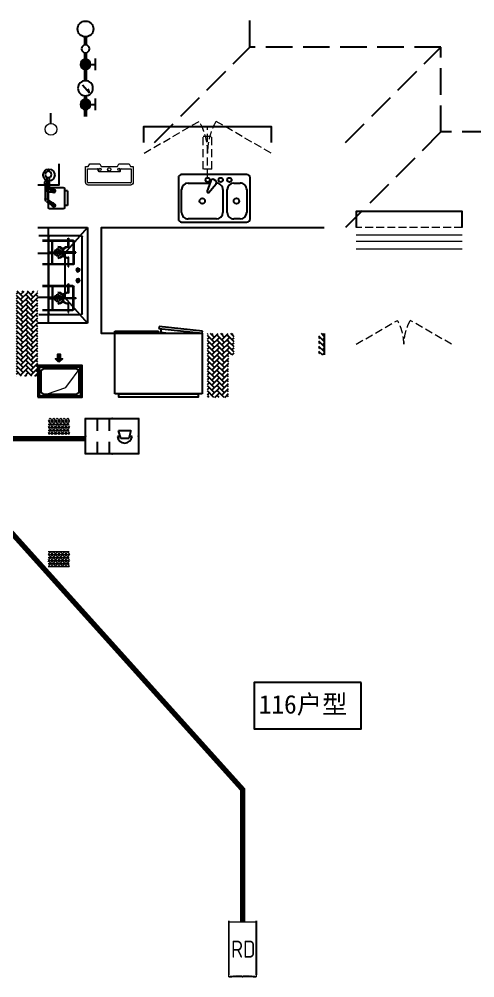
# Model space of a CAD drawing. Extents: x 3002737 to 4077523, y -995787 to -7267.
# Drawn here: x 3060862 to 3065157, y -925211 to -916181 of the extents above; entities that cross this region are included whole.
import ezdxf
from ezdxf.enums import TextEntityAlignment as Align

# ---------------------------------------------------------------- set-up
doc = ezdxf.new("R2010")
doc.units = 0
doc.header["$LTSCALE"] = 1000
doc.header["$MEASUREMENT"] = 0
doc.linetypes.add('DASH', pattern=[0.35, 0.25, -0.1])
doc.linetypes.add('HIDDEN', pattern=[0.375, 0.25, -0.125])
doc.layers.get('0').update_dxf_attribs({"linetype": 'CONTINUOUS'})
for name, color, linetype in [('!!电气', 1, 'CONTINUOUS'), ('AH-FURNITURE', 1, 'CONTINUOUS'), ('EQUIP-安防', 3, 'CONTINUOUS'), ('IP-bath&kitchen-JOHNSON', 4, 'CONTINUOUS'), ('LVTRY', 252, 'CONTINUOUS'), ('VPIPE-中水', 122, 'CONTINUOUS'), ('VPIPE-凝结', 150, 'CONTINUOUS'), ('VPIPE-给水', 3, 'TG_J'), ('WIRE-安防', 4, 'CONTINUOUS'), ('WIRE-综合布线', 5, 'DASH'), ('保温', 6, 'CONTINUOUS'), ('卫生间', 6, 'CONTINUOUS'), ('建筑-排气道', 252, 'CONTINUOUS'), ('污水', 3, 'CONTINUOUS'), ('看线', 185, 'CONTINUOUS'), ('给水', 4, 'CONTINUOUS')]:
    doc.layers.add(name, color=color, linetype=linetype)
for name, color, linetype, lineweight in [('EQUIP-消防', 3, 'CONTINUOUS', 20), ('PUB_HATCH', 8, 'CONTINUOUS', 9), ('VPIPE-废水', 31, 'TG_F', 18), ('WINDOW', 146, 'CONTINUOUS', 20), ('平面-栏杆', 56, 'CONTINUOUS', 15), ('平面-看线', 252, 'CONTINUOUS', 15), ('平面-空调室内机', 176, 'CONTINUOUS', 9), ('平面-空调预留孔', 252, 'CONTINUOUS', 15), ('立面-洞口示意', 252, 'CONTINUOUS', 13)]:
    doc.layers.add(name, color=color, linetype=linetype, lineweight=lineweight)
doc.styles.add('_TEL_DIM', font='SIMPLEX', dxfattribs={"width": 0.8, "height": 3.5, "bigfont": 'HZTXT'})
doc.styles.add('DIM_FONT', font='SIMPLEX', dxfattribs={"width": 0.7, "bigfont": 'GBCBIG'})
doc.styles.get("Standard").update_dxf_attribs({"font": 'gbenor.shx', "bigfont": 'gbcbig.shx'})
doc.styles.add('TG_LINETYPE', font='SIMPLEX', dxfattribs={"width": 0.8, "height": 3, "bigfont": 'HZTXT'})
doc.styles.add('黑体', font='simhei.ttf')
doc.linetypes.add('TG_F', pattern='A,2,-0.3,["F",TG_LINETYPE,S=0.1,R=0,X=-0.23,Y=-0.15],0', length=2.3)
doc.linetypes.add('TG_J', pattern='A,2,-0.22,["J",TG_LINETYPE,S=0.1,R=0,X=-0.18,Y=-0.15],0', length=2.22)
pattern_1 = [(45, (0, 0), (0, 47.41575231924514), [100.584, -33.528]), (135, (23.70786, 23.70786), (3.05311331771918e-15, 47.41575231924513), [100.584, -33.528])]
pattern_2 = [(90, (0, 0), (-16.49778, 1.010197673501861e-15), [9.525, -19.05]), (210, (0, 0), (8.248889999999996, -14.28749658604684), [9.525, -19.05]), (150, (5.83238038093927e-16, 9.525), (-8.248890000000003, -14.28749658604684), [9.525, -19.05])]

# ---------------------------------------------------------------- blocks, each defined once
blk = doc.blocks.new('A$C148B7D8E')
at = {"layer": '卫生间', "color": 252, "linetype": 'DASH'}
for p, q in [((15200.00124425313, 9900.000021218904), (16100.00177418371, 10799.99883101089)), ((17000.00000490446, 9900.000022051856), (17900.00053483504, 10799.99883184384)), ((17900.00007322442, 10000.00313585217), (16999.99954878498, 9100.000000014785))]:
    blk.add_line(p, q, dxfattribs=at)
blk.add_lwpolyline([(25100.00001387362, 9000.000000234693), (24300.000012615, 8999.999999744818), (24300.00001265825, 9999.999486896675), (17900.00007322442, 10000.00313585217), (17900.00053483504, 10799.99883184384), (16100.00177418371, 10800.00121225836), (16100.00177353586, 12199.99896151782)], dxfattribs=at)
blk = doc.blocks.new('rtyg7uyhg')
at = {"layer": 'LVTRY'}
for p, q in [((193590.3031336021, 45458.1133254503), (193590.3030643982, 45069.47696181395)), ((194234.6213208837, 45488.79502889935), (193620.9849572473, 45488.79513816872)), ((193896.3984467548, 45429.87059594441), (193857.5823896687, 45326.26016876537)), ((193925.7802168131, 45440.40881343969), (193940.0533153456, 45432.16822680717)), ((194265.3030643982, 45069.47684161765), (194265.3031336021, 45458.113205254)), ((193620.9848935069, 45130.84059271414), (193620.9849317512, 45345.61331998683)), ((193682.3485790417, 45406.97694542356), (193887.8216881326, 45406.97690883528)), ((193875.2965560293, 45316.03289288385), (193945.6178257855, 45401.45376218002)), ((194009.6212953876, 45345.61325078298), (194009.6212571432, 45130.84052351015)), ((194050.5303480524, 45130.84051622554), (194050.5303862967, 45345.61324349836)), ((194111.8940335871, 45406.97686893496), (194173.2576699507, 45406.97685800815)), ((194234.6212953876, 45345.61321071758), (194234.6212571432, 45130.84048344476)), ((193857.5823896687, 45326.26016876537), (193875.2965560293, 45316.03289288385)), ((193948.2576098526, 45069.47689807355), (193682.3485189436, 45069.47694542356)), ((194173.2576098526, 45069.47685800816), (194111.893973489, 45069.47686893508)), ((193620.9848771165, 45038.79513816872), (194234.621240753, 45038.79502889935))]:
    blk.add_line(p, q, dxfattribs=at)
for centre, radius in [((193866.4394935961, 45437.65873082454), 20.45454545454545), ((193989.1667663234, 45437.6587089707), 20.45454545454545), ((194070.9849481416, 45437.65869440146), 20.45454545454545), ((193815.3030944472, 45238.22692174855), 25.56818181818182), ((194137.4621853563, 45238.2268643822), 25.56818181818182)]:
    blk.add_circle(centre, radius, dxfattribs=at)
for centre, radius, start, end in [((193620.9849517839, 45458.11331998683), 30.68181818181818, 89.99998979807194, 179.9999897972382), ((193915.5529409315, 45422.69466753349), 20.45454545454545, 59.99998980057491, 159.4623117970261), ((193929.8260394641, 45414.45408090108), 20.45454545454545, 320.5376677968172, 59.99998980057491), ((194234.6213154203, 45458.11321071746), 30.68181818181818, 359.9999897972382, 89.99998979807194), ((193682.3485681149, 45345.61330905991), 61.36363636363636, 89.99998979807194, 179.9999897972382), ((193948.2576590239, 45345.6132617099), 61.36363636363636, 359.9999897972382, 89.99998979807194), ((194111.8940226603, 45345.61323257144), 61.36363636363636, 89.99998979807194, 179.9999897972382), ((194173.2576590239, 45345.6132216445), 61.36363636363636, 359.9999897972382, 89.99998979807194), ((193620.9848825799, 45069.47695635049), 30.68181818181818, 179.9999897972382, 269.9999897980719), ((193682.3485298705, 45130.84058178721), 61.36363636363636, 179.9999897972382, 269.9999897980719), ((193948.2576207797, 45130.8405344372), 61.36363636363636, 269.9999897980719, 359.9999897972382), ((194111.893984416, 45130.84050529861), 61.36363636363636, 179.9999897972382, 269.9999897980719), ((194173.2576207797, 45130.84049437181), 61.36363636363636, 269.9999897980719, 359.9999897972382), ((194234.6212462163, 45069.47684708112), 30.68181818181818, 269.9999897980719, 359.9999897972382)]:
    blk.add_arc(centre, radius, start, end, dxfattribs=at)
at = {"layer": 'LVTRY', "style": 'DIM_FONT', "width": 0.8, "flags": 9}
for tag in ['XSIZE', 'YSIZE']:
    blk.add_attdef(tag, (193927.8031388824, 45487.7665121054), '', height=0.5, rotation=89.99998979807198, dxfattribs=at)
blk = doc.blocks.new('A$C60D053AF')
at = {"layer": 'AH-FURNITURE', "color": 8}
for p, q in [((232.5000007597264, -89.99999966996256), (128.2842720070621, -89.99999966996256)), ((192.50000075961, -70.99998518347275), (327.5735938884318, -70.99998518347275)), ((355.8578651358839, -82.71571393602062), (384.1611659948248, -129.0190147949615)), ((232.5000007597264, -109.9999996698461), (128.2842720075278, -109.9999996699626)), ((192.50000075961, -90.99998518347275), (327.5735938884318, -90.99998518347275)), ((245.0000007597264, -129.4999851834727), (245.0000007597264, -122.4999996698461)), ((265.0000007597264, -129.4999851834727), (265.0000007597264, -122.4999996698461)), ((341.7157295121578, -96.85784955974668), (370.0190303710988, -143.1611504186876)), ((255.0000007597264, -280.9999851834727), (255.0000007597264, -250.9999851834727)), ((393.0000007597264, -280.9999851834727), (393.0000007597264, -250.9999851834727)), ((255.0000007597264, -280.9999851834727), (393.0000007597264, -280.9999851834727))]:
    blk.add_line(p, q, dxfattribs=at)
for points in [[(170.00000075961, -67.99998518347275, 1), (170.00000075961, -93.99998518358916), (192.50000075961, -93.99998518347275), (192.50000075961, -67.99998518347275)], [(268.0000007597264, -122.4999996698461), (268.0000007597264, -106.9999996698461, 0.4142135623724265), (248.0000007597264, -86.99999966984615), (232.5000007597264, -86.99999966984615), (232.50000075961, -112.9999996698461), (242.0000007597264, -112.9999996698461), (242.0000007597264, -122.4999996698461)], [(234.0000007597264, -250.9999851834727), (414.0000007597264, -250.9999851834727, 0.4142135623730951), (424.0000007597264, -240.9999851834727), (424.0000007597264, -110.9999851834727, 0.4142135623730951), (414.0000007597264, -100.9999851834727), (234.0000007597264, -100.9999851834727, 0.4142135623730951), (224.0000007597264, -110.9999851834727), (224.0000007597264, -240.9999851834727, 0.4142135623730951)], [(242.0000007597264, -151.9999851834727, 1), (268.0000007597264, -151.9999851834727), (268.0000007597264, -129.4999851834727), (242.0000007597264, -129.4999851834727)], [(383.8076126043452, -161.1923733388539, 1), (402.192388915224, -142.8075970279751), (386.2824863384012, -126.8976944513852), (367.8977100276388, -145.282470762264)]]:
    blk.add_lwpolyline(points, format="xyb", close=True, dxfattribs=at)
for centre, radius in [((100.0000007598428, -99.99999967066105), 30), ((255.0000007597264, -151.9999851834727), 15), ((255.0000007597264, -151.9999851834727), 10), ((393.0000007597264, -151.9999851834727), 15), ((393.0000007597264, -151.9999851834727), 10)]:
    blk.add_circle(centre, radius, dxfattribs=at)
for radius in [40, 20]:
    blk.add_arc((327.5735938884318, -110.9999851834727), radius, 45, 90, dxfattribs=at)
blk = doc.blocks.new('A-Kitchen-7')
at = {"layer": 'LVTRY'}
for p, q in [((-518.6581278588565, 779.725278688129), (-7.244008776673581, 834.3051076843403)), ((-3.585880917788018, 810.5855355854728), (-515, 756.005706589378)), ((-29.12075551546877, 766.9560861630598), (-35.20590834700852, 806.4126680237241)), ((-7.244008776673581, 834.3051076843403), (-3.585880917788018, 810.5855355854728)), ((-515, 756.005706589378), (-518.6581278588565, 779.725278688129)), ((515, 756.005706589378), (-515, 756.005706589378)), ((-515, 756.005706589378), (-515, 40)), ((-485.6368437646597, 760.5342107040924), (-484.9384396369278, 756.005706589378)), ((-29.12075551543967, 766.9560861630598), (-112.0975807690556, 756.005706589378)), ((515, 780), (-5.820766091346741e-11, 780)), ((0, 756.005706589378), (-5.820766091346741e-11, 780)), ((515, 756.005706589378), (515, 780)), ((515, 40), (515, 756.005706589378)), ((-515, 40), (515, 40))]:
    blk.add_line(p, q, dxfattribs=at)
blk.add_lwpolyline([(-468.9430810984049, 40), (-468.9430810984049, 0), (468.9430810984049, 0), (468.9430810984632, 40)], close=True, dxfattribs=at)
blk = doc.blocks.new('FRSDFDGDGDRGDR')
at = {"layer": '平面-空调预留孔', "color": 252}
for p, q in [((699612.3179923807, 775043.9561356568), (699612.3179923807, 775441.1561356868)), ((699618.9179923869, 775447.756135683), (699746.3179923192, 775447.756135683)), ((699746.3179923192, 775447.756135683), (699746.3179923192, 775355.3561357355)), ((699719.9179922946, 775342.156135743), (699719.9179922946, 775142.9561356006)), ((699726.5179923008, 775348.7561357393), (699739.7179923131, 775348.7561357393)), ((699726.5179923008, 775136.3561356043), (699739.7179923131, 775136.3561356043)), ((699746.3179923192, 775129.7561356081), (699746.3179923192, 775037.3561356605)), ((699746.3179923192, 775037.3561356605), (699618.9179923869, 775037.3561356605))]:
    blk.add_line(p, q, dxfattribs=at)
blk.add_lwpolyline([(699766.1179923377, 775166.7161355871), (699792.5179923623, 775153.5161355946), (699792.5179923623, 775057.1561356493), (699766.1179923377, 775043.9561356568), (699766.1179923377, 775017.5561356718), (699618.9179923869, 775017.5561356718, -0.4142135623730951), (699592.5179923623, 775043.9561356568), (699592.5179923623, 775441.1561356868, -0.4142135623730951), (699618.9179923869, 775467.5561356718), (699766.1179923377, 775467.5561356718), (699766.1179923377, 775441.1561356868), (699792.5179923623, 775427.9561356943), (699792.5179923623, 775331.596135749), (699766.1179923377, 775318.3961357565)], format="xyb", close=True, dxfattribs=at)
for centre, radius in [((699739.7179923131, 775331.596135749), 10.55999999400228), ((699739.7179923131, 775243.1561357992), 15.83999999100342), ((699739.7179923131, 775153.5161355946), 10.55999999400228)]:
    blk.add_circle(centre, radius, dxfattribs=at)
for centre, radius, start, end in [((699618.917992382, 775441.1561356819), 6.600000001199078, 89.99999995997936, 179.9999999533093), ((699726.5179922959, 775342.1561357381), 6.600000001199078, 89.99999995997936, 179.9999999533093), ((699739.717992318, 775355.3561357405), 6.600000001206354, 269.9999999599793, 359.9999999533093), ((699726.5179922959, 775142.9561356056), 6.600000001199078, 180.0000000400206, 270.0000000533608), ((699739.717992318, 775129.7561356032), 6.600000001206354, 4.002063966804346e-08, 90.00000005336085), ((699618.917992382, 775043.9561356618), 6.600000001199078, 180.0000000400206, 270.0000000533608)]:
    blk.add_arc(centre, radius, start, end, dxfattribs=at)
blk = doc.blocks.new('*U153')
h = blk.add_hatch(color=5)
h.set_gradient(color1=(0, 0, 255), rotation=180, tint=1)
h.paths.add_polyline_path([(3.524958103184869e-15, -2.819966482547906e-15), (-6.350000000000009, -6.349999999999992), (-6.350000000000001, -2.159000000000014), (-15, -2.158999999999999), (-14.99999999999999, 2.159000000000044), (-6.349999999999993, 2.159000000000029), (-6.349999999999985, 6.350000000000009)])
at = {"color": 0, "linetype": 'Continuous'}
blk.add_lwpolyline([(3.524958103184869e-15, -2.819966482547906e-15), (-6.350000000000009, -6.349999999999992), (-6.350000000000001, -2.159000000000014), (-15, -2.158999999999999), (-14.99999999999999, 2.159000000000044), (-6.349999999999993, 2.159000000000029), (-6.349999999999985, 6.350000000000009)], close=True, dxfattribs=at)
blk = doc.blocks.new('GDGDRGDRGRD')
at = {"layer": 'PUB_HATCH'}
blk.add_hatch(color=252, dxfattribs=at).paths.add_polyline_path([(430319.8194221912, 370173.5999658863), (430319.8194221912, 370443.5999658863), (430179.8194221912, 370443.5999658863), (430179.8194221912, 370428.5999658863), (430284.8194221912, 370428.5999658863), (430304.8194221912, 370408.5999658863), (430304.8194221912, 370208.5999658863), (430284.8194221912, 370188.5999658863), (429964.8194221912, 370188.5999658863), (429944.8194221912, 370208.5999658863), (429944.8194221912, 370408.5999658863), (429964.8194221912, 370428.5999658863), (430069.8194221912, 370428.5999658863), (430069.8194221912, 370443.5999658863), (429929.8194221912, 370443.5999658863), (429929.8194221912, 370173.5999658863)])
at = {"layer": 'LVTRY', "color": 251}
for p, q in [((430080.5498987493, 371515.3769317719), (429864.6097976839, 371758.3326651105)), ((430334.8192843065, 371758.3326651105), (429864.6097976839, 371758.3326651105)), ((429864.6097976839, 371758.3326651105), (429864.6097976839, 370858.3326651105)), ((430234.8192843063, 370858.3326651105), (430234.8192843063, 371758.3326651105)), ((430334.8192843065, 371515.3769317719), (430080.5498987493, 371515.3769317719)), ((430080.5498987493, 371515.3769317719), (430080.5498987493, 371100.2783888946)), ((429864.6097976839, 370858.3326651105), (430080.5498987493, 371100.2783888946)), ((430080.5498987493, 371100.2783888946), (430334.8192843065, 371100.2783888946)), ((429864.6097976839, 370858.3326651105), (430334.8192843065, 370858.3326651105))]:
    blk.add_line(p, q, dxfattribs=at)
at = {"layer": 'LVTRY'}
for p, q in [((429914.8192843065, 370948.3326651105), (429914.8192843065, 371668.3326651105)), ((429924.8192843065, 371678.3326651105), (430324.8192843065, 371678.3326651106)), ((429994.8192843065, 371628.3326651106), (429994.8192843065, 371418.3326651106)), ((429999.8192843065, 371628.3326651106), (429999.8192843065, 371418.3326651106)), ((430289.8192843065, 371638.3326651107), (430004.8192843065, 371638.3326651106)), ((430289.8192843065, 371633.3326651107), (430004.8192843065, 371633.3326651106)), ((430045.069284306, 371658.3326651107), (430045.069284306, 371568.3326651106)), ((430049.569284306, 371658.3326651107), (430045.069284306, 371658.3326651107)), ((430049.569284306, 371568.3326651106), (430049.569284306, 371658.3326651107)), ((430194.8192843063, 371418.3326651106), (430194.8192843063, 371628.3326651107)), ((430199.8192843063, 371418.3326651106), (430199.8192843063, 371628.3326651107)), ((430234.8192843063, 371668.3326651106), (430234.819284306, 370948.3326651105)), ((429974.8192843067, 371525.5826651108), (430102.3192843067, 371525.5826651108)), ((429974.8192843067, 371521.0826651108), (429974.8192843067, 371525.5826651108)), ((430102.3192843067, 371521.0826651108), (429974.8192843067, 371521.0826651108)), ((430045.069284306, 371568.3326651106), (430049.569284306, 371568.3326651106)), ((430219.819284306, 371525.5826651108), (430092.319284306, 371525.5826651108)), ((430092.319284306, 371525.5826651108), (430092.319284306, 371521.0826651108)), ((430092.319284306, 371521.0826651108), (430219.819284306, 371521.0826651108)), ((430102.3192843067, 371525.5826651108), (430102.3192843067, 371521.0826651108)), ((430219.819284306, 371521.0826651108), (430219.819284306, 371525.5826651108)), ((430234.8192843063, 371100.2783888946), (430234.8192843063, 371515.3769317719)), ((430045.069284306, 371388.3326651105), (430045.069284306, 371478.3326651106)), ((430045.069284306, 371478.3326651106), (430049.569284306, 371478.3326651106)), ((430049.569284306, 371478.3326651106), (430049.569284306, 371388.3326651105)), ((429935.4224806934, 371358.3326651105), (429974.2160879209, 371358.3326651105)), ((429954.8192843065, 371338.9358614974), (429954.8192843065, 371377.7294687249)), ((430004.8192843065, 371413.3326651106), (430289.8192843065, 371413.3326651106)), ((430004.8192843065, 371408.3326651106), (430289.8192843065, 371408.3326651106)), ((430049.569284306, 371388.3326651105), (430045.069284306, 371388.3326651105)), ((429935.4224806934, 371258.3326651105), (429974.2160879209, 371258.3326651105)), ((429954.8192843065, 371238.9358614974), (429954.8192843065, 371277.7294687249)), ((429994.8192843065, 370988.3326651105), (429994.8192843065, 371198.3326651105)), ((429999.8192843065, 370988.3326651105), (429999.8192843065, 371198.3326651105)), ((430004.8192843065, 371208.3326651105), (430289.8192843065, 371208.3326651105)), ((430004.8192843065, 371203.3326651105), (430289.8192843065, 371203.3326651105)), ((430045.069284306, 371228.3326651105), (430045.069284306, 371138.3326651105)), ((430049.569284306, 371228.3326651105), (430045.069284306, 371228.3326651105)), ((430049.569284306, 371138.3326651105), (430049.569284306, 371228.3326651105)), ((430194.8192843063, 371198.3326651105), (430194.8192843063, 370988.3326651104)), ((430199.8192843063, 371198.3326651105), (430199.8192843063, 370988.3326651104)), ((430102.3192843067, 371095.5826651102), (429974.8192843067, 371095.5826651102)), ((429974.8192843067, 371095.5826651102), (429974.8192843067, 371091.0826651102)), ((429974.8192843067, 371091.0826651102), (430102.3192843067, 371091.0826651102)), ((430045.069284306, 371138.3326651105), (430049.569284306, 371138.3326651105)), ((430092.319284306, 371091.0826651102), (430092.319284306, 371095.5826651102)), ((430092.319284306, 371095.5826651102), (430219.819284306, 371095.5826651102)), ((430219.819284306, 371091.0826651102), (430092.319284306, 371091.0826651102)), ((430102.3192843067, 371091.0826651102), (430102.3192843067, 371095.5826651102)), ((430219.819284306, 371095.5826651102), (430219.819284306, 371091.0826651102)), ((430289.8192843065, 370983.3326651104), (430004.8192843065, 370983.3326651105)), ((430289.8192843065, 370978.3326651104), (430004.8192843065, 370978.3326651105)), ((430045.069284306, 370958.3326651105), (430045.069284306, 371048.3326651105)), ((430045.069284306, 371048.3326651105), (430049.569284306, 371048.3326651105)), ((430049.569284306, 371048.3326651105), (430049.569284306, 370958.3326651105)), ((430324.8192843063, 370938.3326651105), (429924.8192843065, 370938.3326651105)), ((430049.569284306, 370958.3326651105), (430045.069284306, 370958.3326651105))]:
    blk.add_line(p, q, dxfattribs=at)
at = {"layer": 'LVTRY', "color": 252}
for p, q in [((430069.8194221912, 370428.5999658863), (430069.8194221912, 370443.5999658863)), ((430179.8194221912, 370428.5999658863), (430179.8194221912, 370443.5999658863))]:
    blk.add_line(p, q, dxfattribs=at)
at = {"layer": 'LVTRY'}
blk.add_lwpolyline([(429608.8200653884, 370758.3318186465), (429734.819284306, 370758.3318186465), (429734.8192843065, 371758.3324083135), (427634.8193110233, 371758.3326651104)], dxfattribs=at)
at = {"layer": 'LVTRY', "color": 252}
for points in [[(430334.8194221912, 370158.5999658863), (429914.8194221912, 370158.5999658863), (429914.8194221912, 370458.5999658863), (430334.8194221912, 370458.5999658863)], [(430319.8194221912, 370173.5999658863), (429929.8194221912, 370173.5999658863), (429929.8194221912, 370443.5999658863), (430319.8194221912, 370443.5999658863)], [(429964.8194221912, 370428.5999658863), (430284.8194221912, 370428.5999658863), (430304.8194221912, 370408.5999658863), (430304.8194221912, 370208.5999658863), (430284.8194221912, 370188.5999658863), (429964.8194221912, 370188.5999658863), (429944.8194221912, 370208.5999658863), (429944.8194221912, 370408.5999658863), (429964.8194221912, 370428.5999658863)]]:
    blk.add_lwpolyline(points, close=True, dxfattribs=at)
at = {"layer": 'LVTRY'}
for centre, radius in [((430147.3192843065, 371523.3326651106), 29.7), ((430147.3192843065, 371523.3326651106), 11.7), ((429954.8192843065, 371358.3326651105), 16.99680361435897), ((429954.8192843065, 371258.3326651105), 16.99680361435897), ((430147.3192843065, 371093.3326651105), 29.7), ((430147.3192843065, 371093.3326651105), 11.7)]:
    blk.add_circle(centre, radius, dxfattribs=at)
for centre, radius, start, end in [((429924.8192843065, 371668.3326651105), 10, 90, 180), ((430004.8192843065, 371628.3326651106), 10, 90, 180), ((430004.8192843065, 371628.3326651106), 5, 90, 180), ((430189.8192843063, 371628.3326651107), 10, 0, 90), ((430189.8192843063, 371628.3326651107), 5, 0, 90), ((430224.8192843063, 371668.3326651106), 10, 0, 90), ((430047.3192843063, 371523.3326651106), 56.7, 2.274239184178576, 87.72576081585424), ((430047.3192843063, 371523.3326651106), 52.2, 2.470411041650347, 87.52958895835897), ((430047.3192843063, 371523.3326651106), 56.7, 272.2742391841458, 357.7257608158206), ((430047.3192843063, 371523.3326651106), 52.2, 272.4704110416411, 357.5295889583505), ((430147.3192843065, 371523.3326651106), 56.7, 92.27423918414576, 177.7257608158206), ((430147.3192843065, 371523.3326651106), 56.7, 182.2742391841786, 267.7257608158542), ((430147.3192843065, 371523.3326651106), 52.2, 92.47041104164106, 177.5295889583496), ((430147.3192843065, 371523.3326651106), 52.2, 182.4704110416495, 267.5295889583589), ((430004.8192843065, 371418.3326651106), 10, 180, 270), ((430004.8192843065, 371418.3326651106), 5, 180, 270), ((430189.8192843063, 371418.3326651106), 5, 270, 0), ((430189.8192843063, 371418.3326651106), 10, 270, 0), ((430004.8192843065, 371198.3326651105), 10, 90, 180), ((430004.8192843065, 371198.3326651105), 5, 90, 180), ((430189.8192843063, 371198.3326651105), 10, 0, 90), ((430189.8192843063, 371198.3326651105), 5, 0, 90), ((430047.3192843063, 371093.3326651105), 56.7, 2.274239184178576, 87.72576081585424), ((430047.3192843063, 371093.3326651105), 52.2, 2.470411041650347, 87.52958895835897), ((430047.3192843063, 371093.3326651105), 56.7, 272.2742391841458, 357.7257608158206), ((430047.3192843063, 371093.3326651105), 52.2, 272.4704110416411, 357.5295889583505), ((430147.3192843065, 371093.3326651105), 56.7, 92.27423918414576, 177.7257608158206), ((430147.3192843065, 371093.3326651105), 56.7, 182.2742391841786, 267.7257608158542), ((430147.3192843065, 371093.3326651105), 52.2, 92.47041104164106, 177.5295889583496), ((430147.3192843065, 371093.3326651105), 52.2, 182.4704110416495, 267.5295889583589), ((430004.8192843065, 370988.3326651105), 10, 180, 270), ((430004.8192843065, 370988.3326651105), 5, 180, 270), ((430189.8192843063, 370988.3326651104), 5, 270, 0), ((430189.8192843063, 370988.3326651104), 10, 270, 0), ((429924.8192843065, 370948.3326651105), 10, 180, 270), ((430224.819284306, 370948.3326651105), 10, 270, 0)]:
    blk.add_arc(centre, radius, start, end, dxfattribs=at)
at = {"layer": '立面-洞口示意', "color": 252}
blk.add_lwpolyline([(430334.8194221912, 370158.5999658863), (430071.267485077, 370252.5493491433), (429914.8194221912, 370458.5999658863)], dxfattribs=at)
at = {"xscale": -1, "rotation": 270}
blk.add_blockref('FRSDFDGDGDRGDR', (-345582.7355588751, -327434.1861710575), dxfattribs=at)
at = {"xscale": -1}
blk.add_blockref('rtyg7uyhg', (622599.6224451121, 326769.5373516738), dxfattribs=at)
at = {"rotation": 270}
blk.add_blockref('A$C60D053AF', (430334.8190180612, 372358.3312170932), dxfattribs=at)
at = {"layer": 'LVTRY', "color": 1, "extrusion": (0, 0, -1), "xscale": -0.7999999999883585, "yscale": 0.7999999999883585, "zscale": -0.7999999999883585}
blk.add_blockref('A-Kitchen-7', (-429196.8200653944, 370158.6015610829), dxfattribs=at)
at = {"layer": '建筑-排气道', "xscale": -5, "yscale": 5, "zscale": 5, "rotation": 90}
blk.add_blockref('*U153', (430134.7224746661, 370490.9122366606), dxfattribs=at)
blk = doc.blocks.new('GDFGDGRD')
at = {"layer": '保温', "linetype": 'ByBlock', "ltscale": 10}
h = blk.add_hatch(dxfattribs=at)
h.set_pattern_fill('AR-HBONE', color=251, scale=55)
h.set_pattern_definition(pattern_1)
h.paths.add_polyline_path([(434616.5794823848, 372623.9109038315), (434416.579498694, 372623.9109038315), (434416.4798107521, 373423.7241241197), (434616.4797944429, 373423.7243207647)])
h = blk.add_hatch(dxfattribs=at)
h.set_pattern_fill('AR-HBONE', color=251, scale=55)
h.set_pattern_definition(pattern_1)
h.paths.add_polyline_path([(436215.3449629171, 372423.588710197), (436216.5776416102, 373023.7247210948), (436416.5776416431, 373023.7249269856), (436415.34496295, 372423.5889160878)])
h = blk.add_hatch(dxfattribs=at)
h.set_pattern_fill('AR-HBONE', color=251, scale=55)
h.set_pattern_definition(pattern_1)
h.paths.add_polyline_path([(436416.5786621955, 372823.7247212792), (436416.5780187877, 373023.7247251451), (436466.5780187786, 373023.7249310241), (436466.5786621865, 372823.7249271582)])
h = blk.add_hatch(dxfattribs=at)
h.set_pattern_fill('AR-HBONE', color=251, scale=55)
h.set_pattern_definition(pattern_1)
h.paths.add_polyline_path([(437266.5790393635, 372823.7247212567), (437266.5783959556, 373023.7247251226), (437316.5783959466, 373023.7249310016), (437316.5790393545, 372823.7249271357)])
at = {"layer": '保温', "linetype": 'Continuous', "ltscale": 10}
h = blk.add_hatch(dxfattribs=at)
h.set_pattern_fill('HEX', color=251, scale=10, angle=90, style=0)
h.set_pattern_definition(pattern_2)
h.paths.add_polyline_path([(434916.579461211, 372073.7248388497), (434716.5794775203, 372073.7248388497), (434716.4805631932, 372223.7247332454), (434916.4805468839, 372223.7249298903)])
h = blk.add_hatch(dxfattribs=at)
h.set_pattern_fill('HEX', color=251, scale=10, angle=90, style=0)
h.set_pattern_definition(pattern_2)
h.paths.add_polyline_path([(434916.5794610044, 370823.724846115), (434716.5794773137, 370823.724846115), (434716.4805629865, 370973.7247405107), (434916.4805466773, 370973.7249371556)])
at = {"layer": '保温', "color": 251, "linetype": 'ByBlock', "ltscale": 10}
blk.add_line((437316.5787176641, 373023.7248241272), (437316.5787176865, 372823.724824273), dxfattribs=at)
blk = doc.blocks.new('A$C2705576B')
at = {"layer": '给水'}
h = blk.add_hatch(color=252, dxfattribs=at)
edge = h.paths.add_edge_path()
edge.add_arc((417.4753939132206, -1741.187018943019), 47.17066666666666, 0, 360)
h = blk.add_hatch(color=252, dxfattribs=at)
edge = h.paths.add_edge_path()
edge.add_arc((794.6793657876551, -1741.187018943019), 47.17066666666666, 0, 360)
at = {"layer": '给水', "color": 252}
for p, q in [((363.1358234086074, -1645.378875686787), (471.8149644187652, -1645.378875686787)), ((417.4753939132206, -1741.187018943019), (417.4753939132206, -1645.378875686787)), ((525.2828902192414, -1704.277946659364), (564.0495230220258, -1714.966761028394)), ((601.1412538066506, -1768.080788225867), (525.283035626635, -1704.277946659364)), ((740.3397952830419, -1645.378875686787), (849.0189362931997, -1645.378875686787)), ((794.6793657876551, -1741.187018943019), (794.6793657876551, -1645.378875686787))]:
    blk.add_line(p, q, dxfattribs=at)
at = {"layer": '给水', "color": 252, "const_width": 35.378}
for points in [[(499.0671900771558, -1741.187018943019), (302.4753939132206, -1741.187018943019)], [(903.4753939132206, -1741.187018943019), (640.5791900772601, -1741.187018943019)], [(1052.830608317163, -1741.187018943019), (978.4711268208921, -1741.187018943019)]]:
    blk.add_lwpolyline(points, dxfattribs=at)
at = {"layer": '给水', "color": 252}
for centre, radius in [((417.4753939132206, -1741.187018943019), 47.17066666666666), ((569.823190077208, -1741.187018943019), 70.756), ((794.6793657876551, -1741.187018943019), 47.17066666666666), ((940.9753939132206, -1741.187018943019), 37.5)]:
    blk.add_circle(centre, radius, dxfattribs=at)
blk = doc.blocks.new('dongkong')
at = {"layer": '平面-空调预留孔', "color": 8, "linetype": 'HIDDEN', "ltscale": 0.3}
for p, q in [((-603796.0415180789, 210899.900060961), (-603796.0415180789, 210431.4859232727)), ((-603836.0415180789, 210820.9630630909), (-603836.0415180789, 210510.8096162414)), ((-603836.0415180789, 210820.9630630909), (-603756.0415180789, 210820.9630630909)), ((-603756.0415180789, 210820.9630630909), (-603756.0415180789, 210510.8096162414))]:
    blk.add_line(p, q, dxfattribs=at)
blk.add_lwpolyline([(-603756.0415180789, 210510.8096162414), (-603836.0415180789, 210510.8096162414)], dxfattribs=at)
blk = doc.blocks.new('A$C5F341E43')
at = {"color": 252}
blk.add_lwpolyline([(17047.06421684753, 5913.646078429068), (16041.06421684753, 5913.646078429068), (16041.06421684753, 5477.646078429068), (17047.06421684753, 5477.646078429068)], close=True, dxfattribs=at)
at = {"layer": 'IP-bath&kitchen-JOHNSON', "color": 252}
blk.add_lwpolyline([(14200.00030980539, 10800.00160994881), (14200.0003097998, 10600.00160987244), (14000.00030979142, 10600.00160987244)], dxfattribs=at)
at = {"layer": 'VPIPE-中水', "color": 252, "linetype": 'Continuous'}
blk.add_circle((14105.19363704184, 10695.00161166431), 55, dxfattribs=at)
at = {"layer": 'VPIPE-凝结', "color": 252}
blk.add_line((14124.99899081606, 11179.99938775855), (14124.99899081606, 11277.99938775855), dxfattribs=at)
at = {"layer": 'VPIPE-废水', "color": 252}
blk.add_circle((14124.99899081606, 11124.99938775855), 55, dxfattribs=at)
at = {"layer": 'VPIPE-给水', "color": 252, "linetype": 'Continuous'}
blk.add_circle((14449.99899016414, 12070.00255113584), 75, dxfattribs=at)
at = {"layer": 'WINDOW', "color": 252, "linetype": 'DASH', "ltscale": 0.3}
for points in [[(15001.85222293064, 10899.99999895226), (15521.46765463054, 11200.00019311788, -0.1316523369510079), (15601.85222288035, 10900.00052130572)], [(16199.99899799749, 10899.99999895226), (15680.38356629666, 11200.00019311788, 0.1316523369510079), (15599.99899804685, 10900.00052130572)], [(17000.00001455378, 9099.999382140115), (17389.75320386235, 9324.927040456096, -0.131605288826864), (17450.00001460407, 9099.999382168753)], [(17900.00001465343, 9099.999382140115), (17510.24682534486, 9324.927040456096, 0.131605288826864), (17450.00001460407, 9099.999382168753)]]:
    blk.add_lwpolyline(points, format="xyb", dxfattribs=at)
at = {"layer": '平面-栏杆', "color": 252}
for points in [[(16999.99950201996, 10130.14072239539), (17999.9974135058, 10130.29709000164)], [(16999.99950201996, 10070.14072239539), (17999.9974135058, 10070.29709000164)]]:
    blk.add_lwpolyline(points, dxfattribs=at)
at = {"layer": '平面-看线', "color": 252, "linetype": 'DASH', "ltscale": 0.3}
blk.add_lwpolyline([(18000.00001018587, 10199.99999133684), (17000.00001037586, 10199.99999138503)], dxfattribs=at)
at = {"layer": '平面-看线', "color": 252}
blk.add_lwpolyline([(17000.00001037586, 9999.999991385033), (18000.00001017936, 9999.999991336837)], dxfattribs=at)
at = {"layer": '看线', "color": 252, "ltscale": 0.5}
for points in [[(14999.9989977004, 10999.99999890616), (14999.9989977004, 11149.99999890616), (16199.9995104121, 11149.99999891547), (16199.99951090943, 10999.99999890989)], [(17999.99997964874, 10200.00000500912), (17999.99997927621, 10350.00000500912), (16999.99946656451, 10350.0000025325), (16999.99946643971, 10200.00000252691)]]:
    blk.add_lwpolyline(points, dxfattribs=at)
at = {"color": 252}
for name, p in [('A$C148B7D8E', (-100.0000000521541, 1099.99999117502)), ('GDFGDGRD', (-420616.5787028493, -363823.7248327102))]:
    blk.add_blockref(name, p, dxfattribs=at)
at = {"color": 252, "xscale": -1}
blk.add_blockref('GDGDRGDRGRD', (444334.8193258531, -361558.331827242), dxfattribs=at)
at = {"layer": '平面-空调室内机', "color": 252, "ltscale": 0.3, "rotation": 180}
blk.add_blockref('dongkong', (-588196.0425218702, 221570.8096150698), dxfattribs=at)
at = {"layer": '污水', "color": 252, "xscale": -1, "rotation": 269.999999999891}
blk.add_blockref('A$C2705576B', (16191.18600910483, 10942.17194281542), dxfattribs=at)
at = {"color": 252, "style": '黑体'}
blk.add_text('116户型', height=175, dxfattribs=at).set_placement((16083.30445794761, 5621.458962865756))
blk = doc.blocks.new('$equip$00002771')
for p, q in [((-0.6500000000087311, 0.6500000000014552), (-0.6500000000087311, 0)), ((0.6500000000087311, 0.6500000000014552), (-0.6500000000087311, 0.6500000000014552)), ((0.6500000000087311, 0), (0.6500000000087311, 0.6500000000014552)), ((-0.6500000000087311, 0), (0.6500000000087311, 0))]:
    blk.add_line(p, q)
at = {"const_width": 0.04}
blk.add_lwpolyline([(-0.6500000000087311, 0.6500000000014552), (-0.6500000000087311, 0), (0.6500000000087311, 0), (0.6500000000087311, 0.6500000000014552), (-0.6500000000087311, 0.6500000000014552), (-0.6500000000087311, 0)], dxfattribs=at)
for p in [(0, 0.6500000000014552), (-0.6500000000087311, 0.3250000000007276), (0.6500000000087311, 0.3250000000007276), (0, 0)]:
    blk.add_point(p)
at = {"color": 7}
blk.add_attdef('$TEXT$', text='', height=0.4, dxfattribs=at).set_placement((0.006237997862626798, 0.3429758970196417), align=Align.MIDDLE_CENTER)
at = {"color": 7, "flags": 1}
for tag, height, p in [('B', 0.4, (0.9046029297314817, 0.2456043182446592)), ('A', 2e-05, (0, 0))]:
    blk.add_attdef(tag, text='', height=height, dxfattribs=at).set_placement(p, align=Align.MIDDLE_CENTER)
blk = doc.blocks.new('$equip$00002628')
at = {"linetype": 'Continuous'}
for p, q in [((-0.624999999998181, 0.4150000000045111), (0.625000000001819, 0.4150000000045111)), ((-0.624999999998181, -0.4150000000045111), (-0.624999999998181, 0.4150000000045111)), ((0.07074779736467462, 0.1292446097322681), (0.07074779736467462, 0.4150000000045111)), ((0.3500291924156045, 0.1292446097322681), (0.3500291924156045, 0.4150000000045111)), ((0.625000000001819, 0.4150000000045111), (0.625000000001819, -0.4150000000045111)), ((-0.4717313354612998, 0.009603462141967611), (-0.4090194958534994, 0.009603462141967611)), ((-0.4457289298279647, -0.1375965378647379), (-0.3945289298262651, 0.05760346212991863)), ((-0.3945289298262651, 0.05760346212991863), (-0.3945289298262651, 0.05760346212991863)), ((-0.3945289298262651, 0.05760346212991863), (-0.2057289298081741, 0.05760346212991863)), ((-0.2057289298081741, 0.05760346212991863), (-0.1545289298064745, -0.1375965378647379)), ((-0.1912383637663879, 0.009603462141967611), (-0.1285265242022433, 0.009603462141967611)), ((-0.1545289298064745, -0.1375965378647379), (-0.4457289298279647, -0.1375965378647379)), ((0.07074779736467462, -0.4150000000045111), (0.07074779736467462, -0.1292446097468201)), ((0.3500291924156045, -0.4150000000045111), (0.3500291924156045, -0.1292446097468201)), ((0.625000000001819, -0.4150000000045111), (-0.624999999998181, -0.4150000000045111))]:
    blk.add_line(p, q, dxfattribs=at)
at = {"const_width": 0.04}
blk.add_lwpolyline([(-0.624999999998181, 0.4150000000045111), (0.625000000001819, 0.4150000000045111), (0.625000000001819, -0.4150000000045111), (-0.624999999998181, -0.4150000000045111), (-0.624999999998181, 0.4150000000045111), (0.625000000001819, 0.4150000000045111)], dxfattribs=at)
at = {"linetype": 'Continuous'}
blk.add_arc((-0.3001289298244956, -0.01143547351603047), 0.1728873113639825, 6.989740462788838, 173.0102595372112, dxfattribs=at)
for p in [(1.818989403545856e-12, 0.4150000000045111), (-0.624999999998181, 0), (0.625000000001819, -3.637978807091713e-12), (1.818989403545856e-12, -0.4150000000045111)]:
    blk.add_point(p)
at = {"color": 7, "style": '_TEL_DIM', "flags": 1}
blk.add_attdef('A', text='', height=2.5e-05, dxfattribs=at).set_placement((1.818989403545856e-12, 0), align=Align.MIDDLE_CENTER)

msp = doc.modelspace()

# ---------------------------------------------------------------- linework, layer by layer
at = {"layer": 'WIRE-安防', "color": 6, "const_width": 50}
msp.add_lwpolyline([(3059216.257420166, -920131.689244011), (3061487.445880887, -920131.689244011)], dxfattribs=at)
at = {"layer": 'WIRE-综合布线', "color": 4, "const_width": 50}
msp.add_lwpolyline([(3062967.445128445, -924683.1689264202), (3062967.445128445, -923435.8003490134), (3060181.740257347, -920342.036992033), (3058986.935869752, -920342.036992033)], dxfattribs=at)

# ---------------------------------------------------------------- block references
at = {"layer": '!!电气'}
msp.add_blockref('A$C5F341E43', (3047037.444530171, -928343.1689253096), dxfattribs=at)
at = {"layer": 'EQUIP-安防', "color": 6, "xscale": 400, "yscale": 400, "zscale": 400, "rotation": 180}
msp.add_blockref('$equip$00002628', (3061737.445880887, -920109.1689266725), dxfattribs=at)
at = {"layer": 'EQUIP-消防', "color": 6}
ref = msp.add_blockref('$equip$00002771', (3062837.445128444, -924943.168926423), dxfattribs=dict(at, xscale=-400, yscale=400, zscale=400, rotation=269.9999999997599))
ref.add_attrib('$TEXT$', 'RD', dxfattribs={"layer": '0', "color": 7, "height": 160}).set_placement((3062974.635487251, -924940.6737272786), align=Align.MIDDLE_CENTER)

doc.saveas('drawing.dxf')
